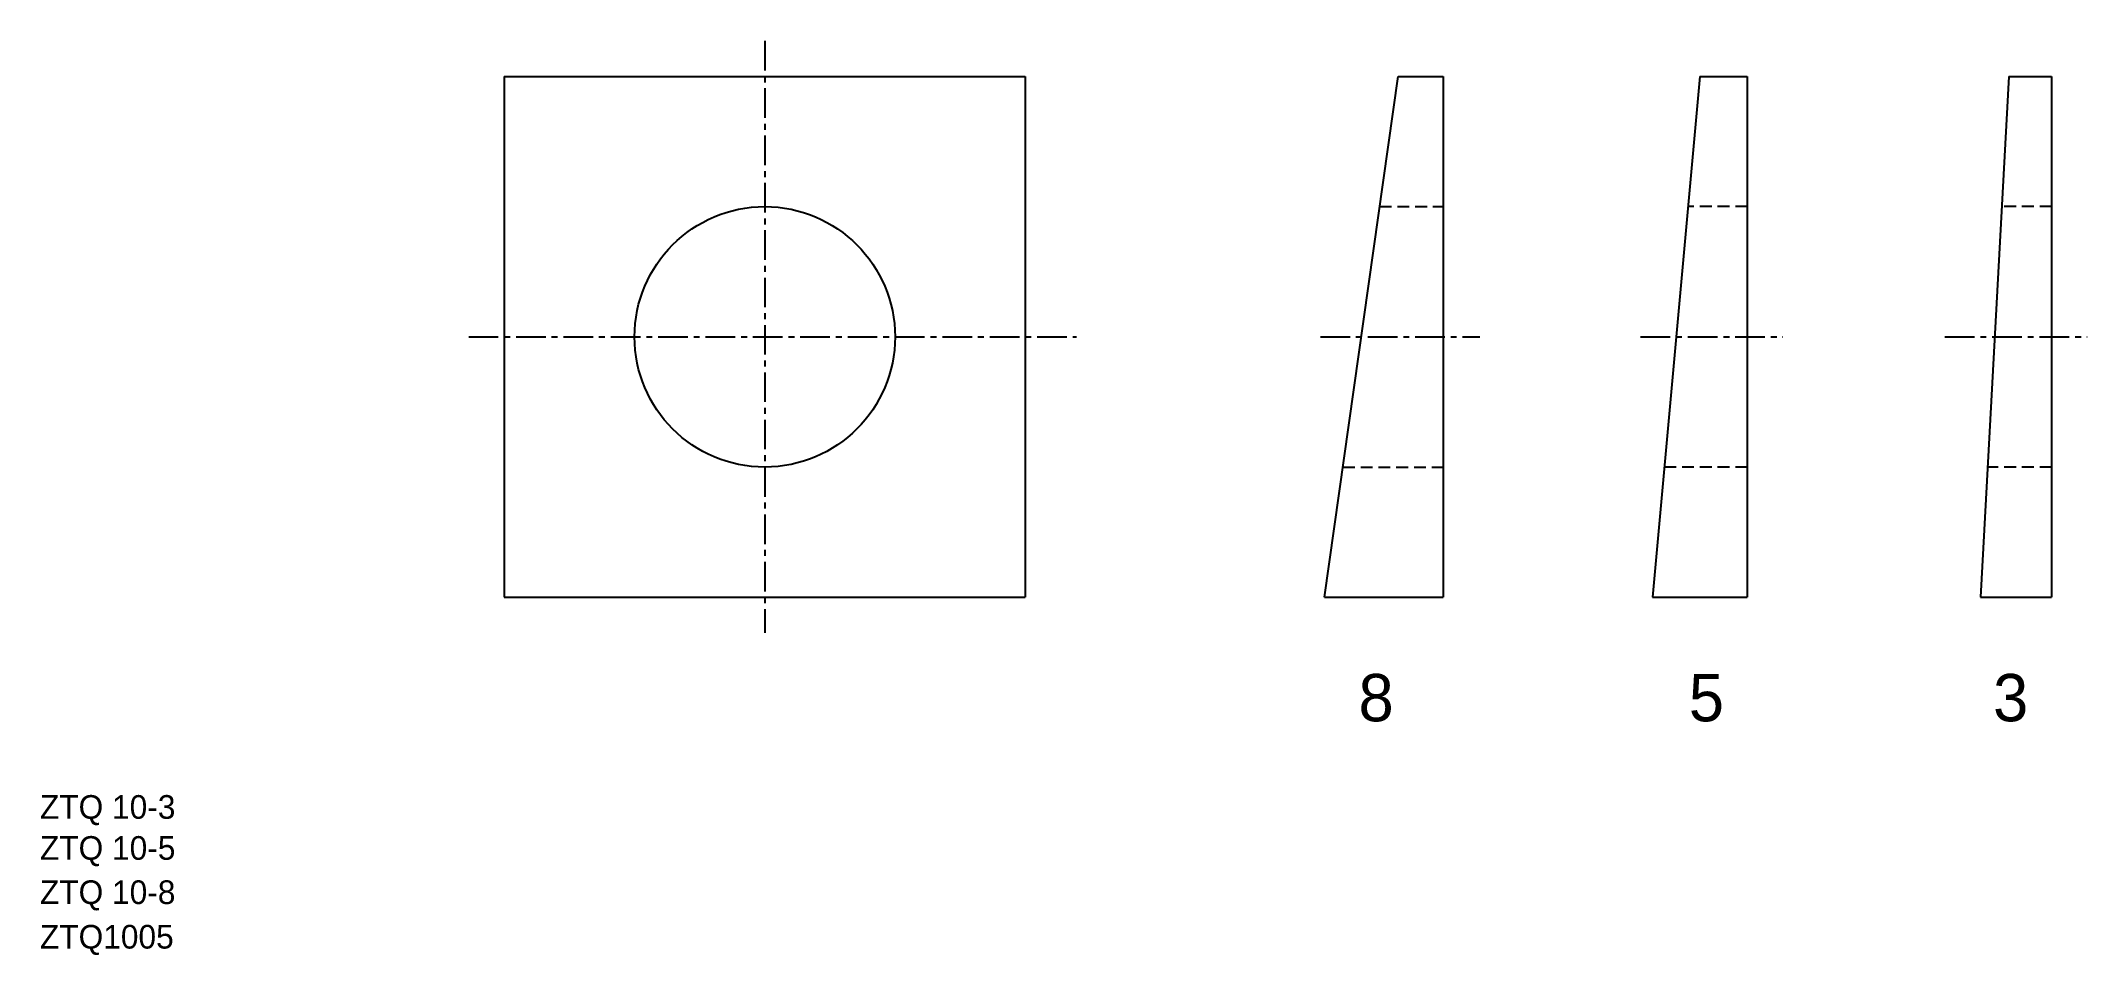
# Model space of a CAD drawing. Extents: x 2.5 to 88.9, y 2.2 to 40.8.
import ezdxf

# ---------------------------------------------------------------- set-up
doc = ezdxf.new("R2010")
doc.units = 0
doc.linetypes.add('CENTER', pattern=[2, 1.25, -0.25, 0.25, -0.25])
doc.linetypes.add('DASHED', pattern=[0.75, 0.5, -0.25])
doc.layers.get('0').update_dxf_attribs({"linetype": 'CONTINUOUS'})
doc.layers.add('CENTER', color=1, linetype='CENTER')

msp = doc.modelspace()

# ---------------------------------------------------------------- linework, layer by layer
at = {"color": 7, "linetype": 'CONTINUOUS'}
for p, q in [((22.104, 39.337), (44.104, 39.337)), ((22.104, 39.337), (22.104, 17.337)), ((44.104, 39.337), (44.104, 17.337)), ((56.74, 17.337), (59.84, 39.337)), ((59.84, 39.337), (61.74, 39.337)), ((61.74, 39.337), (61.74, 17.337)), ((72.586, 39.337), (70.586, 17.337)), ((72.586, 39.337), (74.586, 39.337)), ((74.586, 39.337), (74.586, 17.337)), ((85.633, 39.337), (84.433, 17.337)), ((85.633, 39.337), (87.433, 39.337)), ((87.433, 39.337), (87.433, 17.337)), ((22.104, 17.337), (44.104, 17.337)), ((56.74, 17.337), (61.74, 17.337)), ((70.586, 17.337), (74.586, 17.337)), ((84.433, 17.337), (87.433, 17.337))]:
    msp.add_line(p, q, dxfattribs=at)
at = {"color": 3, "linetype": 'DASHED'}
for p, q in [((59.065, 33.837), (61.74, 33.837)), ((74.586, 33.837), (72.086, 33.837)), ((87.433, 33.837), (85.333, 33.837)), ((57.515, 22.837), (61.74, 22.837)), ((74.586, 22.837), (71.086, 22.837)), ((87.433, 22.837), (84.733, 22.837))]:
    msp.add_line(p, q, dxfattribs=at)
at = {"color": 7, "linetype": 'CONTINUOUS'}
msp.add_circle((33.104, 28.337), 5.5, dxfattribs=at)
at = {"layer": 'CENTER', "color": 1, "linetype": 'CENTER'}
for p, q in [((33.104, 40.837), (33.104, 15.837)), ((20.604, 28.337), (46.272, 28.337)), ((56.566, 28.337), (63.293, 28.337)), ((70.08, 28.337), (76.086, 28.337)), ((82.927, 28.337), (88.933, 28.337))]:
    msp.add_line(p, q, dxfattribs=at)

# ---------------------------------------------------------------- texts
at = {"color": 7, "linetype": 'CONTINUOUS'}
for s, height, p in [('8', 2, (58.172, 12.099)), ('5', 2, (72.117, 12.099)), ('3', 2, (84.963, 12.099)), ('ZTQ 10-3', 1, (2.5, 7.982)), ('ZTQ 10-5', 1, (2.5, 6.25)), ('ZTQ 10-8', 1, (2.5, 4.382)), ('ZTQ1005', 1, (2.5, 2.5))]:
    msp.add_text(s, height=height, dxfattribs=at).set_placement(p)

doc.saveas('drawing.dxf')
